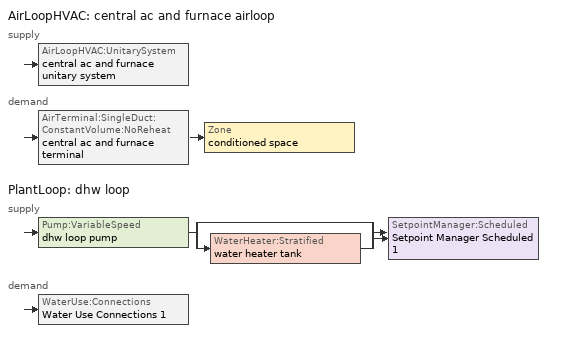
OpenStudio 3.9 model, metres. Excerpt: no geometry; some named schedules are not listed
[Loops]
AirLoopHVAC 'central ac and furnace airloop'
 supply: AirLoopHVAC:UnitarySystem 'central ac and furnace unitary system'
 demand: AirTerminal:SingleDuct:ConstantVolume:NoReheat 'central ac and furnace terminal' > Zone 'conditioned space'
PlantLoop 'dhw loop'
 supply: Pump:VariableSpeed 'dhw loop pump' > split
  | bypass
  | WaterHeater:Stratified 'water heater tank'
  join > SetpointManager:Scheduled 'Setpoint Manager Scheduled 1'
 demand: WaterUse:Connections 'Water Use Connections 1'
[Sizing:Zone]
conditioned space: Zone Cooling Design Supply Air Temperature Input Method=SupplyAirTemperature; Zone Cooling Design Supply Air Temperature {C}=14; Zone Cooling Design Supply Air Temperature Difference {deltaC}=11.11; Zone Heating Design Supply Air Temperature Input Method=SupplyAirTemperature; Zone Heating Design Supply Air Temperature {C}=40; Zone Heating Design Supply Air Temperature Difference {deltaC}=11.11; Zone Cooling Design Supply Air Humidity Ratio {kg-H2O/kg-air}=0.0085; Zone Heating Design Supply Air Humidity Ratio {kg-H2O/kg-air}=0.008; Cooling Design Air Flow Method=DesignDay; Heating Design Air Flow Method=DesignDay; Account for Dedicated Outdoor Air System=No; Dedicated Outdoor Air System Control Strategy=NeutralSupplyAir; Dedicated Outdoor Air Low Setpoint Temperature for Design {C}=autosize; Dedicated Outdoor Air High Setpoint Temperature for Design {C}=autosize; Zone Load Sizing Method=Sensible Load Only No Latent Load; Zone Latent Cooling Design Supply Air Humidity Ratio Input Method=HumidityRatioDifference; Zone Cooling Design Supply Air Humidity Ratio Difference {kgWater/kgDryAir}=0.005; Zone Latent Heating Design Supply Air Humidity Ratio Input Method=HumidityRatioDifference; Zone Humidification Design Supply Air Humidity Ratio Difference {kgWater/kgDryAir}=0.005; Sizing Option=Coincident
[Zone equipment]
conditioned space: central ac and furnace terminal
[Coil:Cooling:DX:SingleSpeed]
central ac and furnace clg coil: Availability Schedule=Always On Discrete; Rated Total Cooling Capacity {W}=12449.9; Rated Sensible Heat Ratio=0.730032; Rated COP {W/W}=3.7702; Rated Air Flow Rate {m3/s}=0.64065; Rated Evaporator Fan Power Per Volume Flow Rate 2017 {W/(m3/s)}=773.3; Rated Evaporator Fan Power Per Volume Flow Rate 2023 {W/(m3/s)}=934.4; Total Cooling Capacity Function of Temperature Curve=Cool-CAP-fT1; Total Cooling Capacity Function of Flow Fraction Curve=Cool-CAP-fFF1; Energy Input Ratio Function of Temperature Curve=Cool-EIR-fT1; Energy Input Ratio Function of Flow Fraction Curve=Cool-EIR-fFF1; Part Load Fraction Correlation Curve=Cool-PLF-fPLR1; Minimum Outdoor Dry-Bulb Temperature for Compressor Operation {C}=-25; Nominal Time for Condensate Removal to Begin {s}=1000; Ratio of Initial Moisture Evaporation Rate and Steady State Latent Capacity=1.5; Maximum Cycling Rate {cycles/hr}=3; Latent Capacity Time Constant {s}=45; Condenser Type=AirCooled; Evaporative Condenser Effectiveness=0.9; Evaporative Condenser Air Flow Rate {m3/s}=autosize; Evaporative Condenser Pump Rated Power Consumption {W}=autosize; Crankcase Heater Capacity {W}=50; Maximum Outdoor Dry-Bulb Temperature for Crankcase Heater Operation {C}=10; Basin Heater Capacity {W/K}=0; Basin Heater Setpoint Temperature {C}=2
[Coil:Heating:Gas]
central ac and furnace htg coil: Availability Schedule=Always On Discrete; Gas Burner Efficiency=0.8; Nominal Capacity {W}=20012.4; On Cycle Parasitic Electric Load {W}=0; Off Cycle Parasitic Gas Load {W}=0; Fuel Type=NaturalGas
[Fan:SystemModel]
water heater fan: Availability Schedule=Always On Discrete; Design Maximum Air Flow Rate {m3/s}=0.0854225; Speed Control Method=Discrete; Electric Power Minimum Flow Rate Fraction=0.2; Design Pressure Rise {Pa}=500; Motor Efficiency=1; Motor In Air Stream Fraction=1; Design Electric Power Consumption {W}=autosize; Design Power Sizing Method=PowerPerFlow; Electric Power Per Unit Flow Rate {W/(m3/s)}=97.8923; Electric Power Per Unit Flow Rate Per Unit Pressure {W-s/m3-Pa}=1.66667; Fan Total Efficiency=0.7; Motor Loss Radiative Fraction=0
[EnergyManagementSystem:Sensor]
Name | Output Variable or Output Meter Index Key | Output Variable or Output Meter
central_ac_and_furnace_supply_fan_s; central_ac_and_furnace_supply_fan_s_1 | central ac and furnace supply fan | Fan Electricity Energy
central_ac_and_furnace_clg_coil_s | central ac and furnace clg coil | Cooling Coil Total Cooling Energy
central_ac_and_furnace_htg_coil_s | central ac and furnace htg coil | Heating Coil Heating Energy
water_heater_amb_temp | garage | Zone Mean Air Temperature
water_heater_amb_rh | garage | Zone Air Relative Humidity
water_heater_tl | water heater tank | Water Heater Heat Loss Rate
water_heater_sens_cool | water heater coil | Cooling Coil Sensible Cooling Rate
water_heater_lat_cool | water heater coil | Cooling Coil Latent Cooling Rate
water_heater_fan_pwr; water_heater_fan_energy | water heater fan | Fan Electricity Rate
water_heater_T_set | water heater setpoint | Schedule Value
water_heater_tank_energy | water heater tank | Water Heater Electricity Rate
water_heater_coil_energy | water heater coil | Cooling Coil Water Heating Electricity Rate
water_heater_tank_on_cycle_parasitic | water heater tank | Water Heater On Cycle Parasitic Electricity Rate
water_heater_tank_off_cycle_parasitic | water heater tank | Water Heater Off Cycle Parasitic Electricity Rate
fridge_tin_s; tin_s; tin_s_1 | conditioned space | Zone Mean Air Temperature
out_pb_s |  | Site Outdoor Air Barometric Pressure
out_wt_s |  | Site Outdoor Air Humidity Ratio
win_s | conditioned space | Zone Air Humidity Ratio
site_vw_s |  | Site Wind Speed
tout_s | conditioned space | Zone Outdoor Air Drybulb Temperature
cool_season | cooling season schedule | Schedule Value
central_ac_and_furnace_airloop_Fan_RTF_s | central ac and furnace supply fan | Fan Runtime Fraction Speed 1
central_ac_and_furnace_airloop_Fan_RTF_s_1 | central ac and furnace supply fan | Fan Runtime Fraction Speed 2
central_ac_and_furnace_airloop_AH_MFR_s | Node 5 | System Node Mass Flow Rate
central_ac_and_furnace_airloop_AH_VFR_s | Node 5 | System Node Current Density Volume Flow Rate
central_ac_and_furnace_airloop_AH_Tout_s | Node 5 | System Node Temperature
central_ac_and_furnace_airloop_AH_Wout_s | Node 5 | System Node Humidity Ratio
central_ac_and_furnace_airloop_RA_T_s | Node 8 | System Node Temperature
central_ac_and_furnace_airloop_Ra_W_s | Node 8 | System Node Humidity Ratio
central_ac_and_furnace_airloop_0_DZ_T_s | garage | Zone Air Temperature
central_ac_and_furnace_airloop_0_DZ_W_s | garage | Zone Mean Air Humidity Ratio
natural_vent_s | natural vent schedule | Schedule Value
htg_sp_s; htg_sp_s_1 | heating setpoint | Schedule Value
clg_sp_s; clg_sp_s_1 | cooling setpoint | Schedule Value
mech_vent_range_fan_0_sch_s | mech vent range fan 0 schedule | Schedule Value
mech_vent_bath_fan_0_sch_s | mech vent bath fan 0 schedule | Schedule Value
clothes_dryer_exhaust_0_sch_s | clothes_dryer | Schedule Value
site_temp | Environment | Site Outdoor Air Drybulb Temperature
discharge_sch_sensor | electric_vehicle_discharging | Schedule Value
charge_sch_sensor | electric_vehicle_charging | Schedule Value
soc_sensor | Vehicle1 li ion | Electric Storage Charge Fraction
conditioned_space_htg_unmet_s | conditioned space | Zone Heating Setpoint Not Met Time
conditioned_space_clg_unmet_s | conditioned space | Zone Cooling Setpoint Not Met Time
htg_load_cond |  | Heating:EnergyTransfer:Zone:CONDITIONED SPACE
clg_load_cond |  | Cooling:EnergyTransfer:Zone:CONDITIONED SPACE
htg_load_duct |  | Heating:EnergyTransfer:Zone:CENTRAL AC AND FURNACE AIRLOOP RET AIR ZONE
clg_load_duct |  | Cooling:EnergyTransfer:Zone:CENTRAL AC AND FURNACE AIRLOOP RET AIR ZONE
s_conv | Floor1 | Surface Inside Face Convection Heat Gain Energy
s_ig | Floor1 | Surface Inside Face Internal Gains Radiation Heat Gain Energy
s_sol | Floor1 | Surface Inside Face Solar Radiation Heat Gain Energy
s_lgt | Floor1 | Surface Inside Face Lights Radiation Heat Gain Energy
s_surf | Floor1 | Surface Inside Face Net Surface Thermal Radiation Heat Gain Energy
s_conv_1 | inferred conditioned ceiling | Surface Inside Face Convection Heat Gain Energy
s_ig_1 | inferred conditioned ceiling | Surface Inside Face Internal Gains Radiation Heat Gain Energy
s_sol_1 | inferred conditioned ceiling | Surface Inside Face Solar Radiation Heat Gain Energy
s_lgt_1 | inferred conditioned ceiling | Surface Inside Face Lights Radiation Heat Gain Energy
s_surf_1 | inferred conditioned ceiling | Surface Inside Face Net Surface Thermal Radiation Heat Gain Energy
s_conv_2 | inferred conditioned floor | Surface Inside Face Convection Heat Gain Energy
s_ig_2 | inferred conditioned floor | Surface Inside Face Internal Gains Radiation Heat Gain Energy
s_sol_2 | inferred conditioned floor | Surface Inside Face Solar Radiation Heat Gain Energy
s_lgt_2 | inferred conditioned floor | Surface Inside Face Lights Radiation Heat Gain Energy
s_surf_2 | inferred conditioned floor | Surface Inside Face Net Surface Thermal Radiation Heat Gain Energy
s_conv_3 | Roof1 | Surface Inside Face Convection Heat Gain Energy
s_ig_3 | Roof1 | Surface Inside Face Internal Gains Radiation Heat Gain Energy
s_sol_3 | Roof1 | Surface Inside Face Solar Radiation Heat Gain Energy
s_lgt_3 | Roof1 | Surface Inside Face Lights Radiation Heat Gain Energy
s_surf_3 | Roof1 | Surface Inside Face Net Surface Thermal Radiation Heat Gain Energy
s_conv_4 | Slab2 | Surface Inside Face Convection Heat Gain Energy
s_ig_4 | Slab2 | Surface Inside Face Internal Gains Radiation Heat Gain Energy
s_sol_4 | Slab2 | Surface Inside Face Solar Radiation Heat Gain Energy
s_lgt_4 | Slab2 | Surface Inside Face Lights Radiation Heat Gain Energy
s_surf_4 | Slab2 | Surface Inside Face Net Surface Thermal Radiation Heat Gain Energy
ss_sol | Door1 | Surface Inside Face Solar Radiation Heat Gain Energy
ss_lgt | Door1 | Surface Inside Face Lights Radiation Heat Gain Energy
ss_conv | Door1 | Surface Inside Face Convection Heat Gain Energy
ss_ig | Door1 | Surface Inside Face Internal Gains Radiation Heat Gain Energy
ss_surf | Door1 | Surface Inside Face Net Surface Thermal Radiation Heat Gain Energy
ss_conv_1 | Window1 | Surface Inside Face Convection Heat Gain Energy
ss_ig_1 | Window1 | Surface Inside Face Internal Gains Radiation Heat Gain Energy
ss_surf_1 | Window1 | Surface Inside Face Net Surface Thermal Radiation Heat Gain Energy
ss_trans_in | Window1 | Surface Window Transmitted Solar Radiation Rate
ss_back_out | Window1 | Surface Window Shortwave from Zone Back Out Window Heat Transfer Rate
ss_trans_out | Window1 | Surface Inside Face Initial Transmitted Diffuse Transmitted Out Window Solar Radiation Rate
ss_conv_2 | Window10 | Surface Inside Face Convection Heat Gain Energy
ss_ig_2 | Window10 | Surface Inside Face Internal Gains Radiation Heat Gain Energy
ss_surf_2 | Window10 | Surface Inside Face Net Surface Thermal Radiation Heat Gain Energy
ss_trans_in_1 | Window10 | Surface Window Transmitted Solar Radiation Rate
ss_back_out_1 | Window10 | Surface Window Shortwave from Zone Back Out Window Heat Transfer Rate
ss_trans_out_1 | Window10 | Surface Inside Face Initial Transmitted Diffuse Transmitted Out Window Solar Radiation Rate
ss_conv_3 | Window2 | Surface Inside Face Convection Heat Gain Energy
ss_ig_3 | Window2 | Surface Inside Face Internal Gains Radiation Heat Gain Energy
ss_surf_3 | Window2 | Surface Inside Face Net Surface Thermal Radiation Heat Gain Energy
ss_trans_in_2 | Window2 | Surface Window Transmitted Solar Radiation Rate
ss_back_out_2 | Window2 | Surface Window Shortwave from Zone Back Out Window Heat Transfer Rate
ss_trans_out_2 | Window2 | Surface Inside Face Initial Transmitted Diffuse Transmitted Out Window Solar Radiation Rate
ss_conv_4 | Window3 | Surface Inside Face Convection Heat Gain Energy
ss_ig_4 | Window3 | Surface Inside Face Internal Gains Radiation Heat Gain Energy
ss_surf_4 | Window3 | Surface Inside Face Net Surface Thermal Radiation Heat Gain Energy
ss_trans_in_3 | Window3 | Surface Window Transmitted Solar Radiation Rate
ss_back_out_3 | Window3 | Surface Window Shortwave from Zone Back Out Window Heat Transfer Rate
ss_trans_out_3 | Window3 | Surface Inside Face Initial Transmitted Diffuse Transmitted Out Window Solar Radiation Rate
ss_conv_5 | Window4 | Surface Inside Face Convection Heat Gain Energy
ss_ig_5 | Window4 | Surface Inside Face Internal Gains Radiation Heat Gain Energy
ss_surf_5 | Window4 | Surface Inside Face Net Surface Thermal Radiation Heat Gain Energy
ss_trans_in_4 | Window4 | Surface Window Transmitted Solar Radiation Rate
ss_back_out_4 | Window4 | Surface Window Shortwave from Zone Back Out Window Heat Transfer Rate
ss_trans_out_4 | Window4 | Surface Inside Face Initial Transmitted Diffuse Transmitted Out Window Solar Radiation Rate
ss_conv_6 | Window5 | Surface Inside Face Convection Heat Gain Energy
ss_ig_6 | Window5 | Surface Inside Face Internal Gains Radiation Heat Gain Energy
ss_surf_6 | Window5 | Surface Inside Face Net Surface Thermal Radiation Heat Gain Energy
ss_trans_in_5 | Window5 | Surface Window Transmitted Solar Radiation Rate
ss_back_out_5 | Window5 | Surface Window Shortwave from Zone Back Out Window Heat Transfer Rate
ss_trans_out_5 | Window5 | Surface Inside Face Initial Transmitted Diffuse Transmitted Out Window Solar Radiation Rate
ss_conv_7 | Window6 | Surface Inside Face Convection Heat Gain Energy
ss_ig_7 | Window6 | Surface Inside Face Internal Gains Radiation Heat Gain Energy
ss_surf_7 | Window6 | Surface Inside Face Net Surface Thermal Radiation Heat Gain Energy
ss_trans_in_6 | Window6 | Surface Window Transmitted Solar Radiation Rate
ss_back_out_6 | Window6 | Surface Window Shortwave from Zone Back Out Window Heat Transfer Rate
ss_trans_out_6 | Window6 | Surface Inside Face Initial Transmitted Diffuse Transmitted Out Window Solar Radiation Rate
ss_conv_8 | Window7 | Surface Inside Face Convection Heat Gain Energy
ss_ig_8 | Window7 | Surface Inside Face Internal Gains Radiation Heat Gain Energy
ss_surf_8 | Window7 | Surface Inside Face Net Surface Thermal Radiation Heat Gain Energy
ss_trans_in_7 | Window7 | Surface Window Transmitted Solar Radiation Rate
ss_back_out_7 | Window7 | Surface Window Shortwave from Zone Back Out Window Heat Transfer Rate
ss_trans_out_7 | Window7 | Surface Inside Face Initial Transmitted Diffuse Transmitted Out Window Solar Radiation Rate
ss_conv_9 | Window8 | Surface Inside Face Convection Heat Gain Energy
ss_ig_9 | Window8 | Surface Inside Face Internal Gains Radiation Heat Gain Energy
ss_surf_9 | Window8 | Surface Inside Face Net Surface Thermal Radiation Heat Gain Energy
ss_trans_in_8 | Window8 | Surface Window Transmitted Solar Radiation Rate
ss_back_out_8 | Window8 | Surface Window Shortwave from Zone Back Out Window Heat Transfer Rate
ss_trans_out_8 | Window8 | Surface Inside Face Initial Transmitted Diffuse Transmitted Out Window Solar Radiation Rate
ss_conv_10 | Window9 | Surface Inside Face Convection Heat Gain Energy
ss_ig_10 | Window9 | Surface Inside Face Internal Gains Radiation Heat Gain Energy
ss_surf_10 | Window9 | Surface Inside Face Net Surface Thermal Radiation Heat Gain Energy
ss_trans_in_9 | Window9 | Surface Window Transmitted Solar Radiation Rate
ss_back_out_9 | Window9 | Surface Window Shortwave from Zone Back Out Window Heat Transfer Rate
ss_trans_out_9 | Window9 | Surface Inside Face Initial Transmitted Diffuse Transmitted Out Window Solar Radiation Rate
s_conv_5 | Wall3 | Surface Inside Face Convection Heat Gain Energy
s_ig_5 | Wall3 | Surface Inside Face Internal Gains Radiation Heat Gain Energy
s_sol_5 | Wall3 | Surface Inside Face Solar Radiation Heat Gain Energy
s_lgt_5 | Wall3 | Surface Inside Face Lights Radiation Heat Gain Energy
s_surf_5 | Wall3 | Surface Inside Face Net Surface Thermal Radiation Heat Gain Energy
s_conv_6 | Wall4 | Surface Inside Face Convection Heat Gain Energy
s_ig_6 | Wall4 | Surface Inside Face Internal Gains Radiation Heat Gain Energy
s_sol_6 | Wall4 | Surface Inside Face Solar Radiation Heat Gain Energy
s_lgt_6 | Wall4 | Surface Inside Face Lights Radiation Heat Gain Energy
s_surf_6 | Wall4 | Surface Inside Face Net Surface Thermal Radiation Heat Gain Energy
s_conv_7 | Wall5 | Surface Inside Face Convection Heat Gain Energy
s_ig_7 | Wall5 | Surface Inside Face Internal Gains Radiation Heat Gain Energy
s_sol_7 | Wall5 | Surface Inside Face Solar Radiation Heat Gain Energy
s_lgt_7 | Wall5 | Surface Inside Face Lights Radiation Heat Gain Energy
s_surf_7 | Wall5 | Surface Inside Face Net Surface Thermal Radiation Heat Gain Energy
s_conv_8 | Wall6 | Surface Inside Face Convection Heat Gain Energy
s_ig_8 | Wall6 | Surface Inside Face Internal Gains Radiation Heat Gain Energy
s_sol_8 | Wall6 | Surface Inside Face Solar Radiation Heat Gain Energy
s_lgt_8 | Wall6 | Surface Inside Face Lights Radiation Heat Gain Energy
s_surf_8 | Wall6 | Surface Inside Face Net Surface Thermal Radiation Heat Gain Energy
s_conv_9 | Wall7 | Surface Inside Face Convection Heat Gain Energy
s_ig_9 | Wall7 | Surface Inside Face Internal Gains Radiation Heat Gain Energy
s_sol_9 | Wall7 | Surface Inside Face Solar Radiation Heat Gain Energy
s_lgt_9 | Wall7 | Surface Inside Face Lights Radiation Heat Gain Energy
s_surf_9 | Wall7 | Surface Inside Face Net Surface Thermal Radiation Heat Gain Energy
s_conv_10 | Wall8 | Surface Inside Face Convection Heat Gain Energy
s_ig_10 | Wall8 | Surface Inside Face Internal Gains Radiation Heat Gain Energy
s_sol_10 | Wall8 | Surface Inside Face Solar Radiation Heat Gain Energy
s_lgt_10 | Wall8 | Surface Inside Face Lights Radiation Heat Gain Energy
s_surf_10 | Wall8 | Surface Inside Face Net Surface Thermal Radiation Heat Gain Energy
im_conv | furniture mass conditioned space 1 | Surface Inside Face Convection Heat Gain Energy
im_ig | furniture mass conditioned space 1 | Surface Inside Face Internal Gains Radiation Heat Gain Energy
im_sol | furniture mass conditioned space 1 | Surface Inside Face Solar Radiation Heat Gain Energy
im_lgt | furniture mass conditioned space 1 | Surface Inside Face Lights Radiation Heat Gain Energy
im_surf | furniture mass conditioned space 1 | Surface Inside Face Net Surface Thermal Radiation Heat Gain Energy
im_conv_1 | partition wall mass | Surface Inside Face Convection Heat Gain Energy
im_ig_1 | partition wall mass | Surface Inside Face Internal Gains Radiation Heat Gain Energy
im_sol_1 | partition wall mass | Surface Inside Face Solar Radiation Heat Gain Energy
im_lgt_1 | partition wall mass | Surface Inside Face Lights Radiation Heat Gain Energy
im_surf_1 | partition wall mass | Surface Inside Face Net Surface Thermal Radiation Heat Gain Energy
airflow_gain | infil flow | Infiltration Sensible Heat Gain Energy
airflow_loss | infil flow | Infiltration Sensible Heat Loss Energy
airflow_gain_1 | natural vent flow | Infiltration Sensible Heat Gain Energy
airflow_loss_1 | natural vent flow | Infiltration Sensible Heat Loss Energy
airflow_gain_2 | whole house fan flow | Infiltration Sensible Heat Gain Energy
airflow_loss_2 | whole house fan flow | Infiltration Sensible Heat Loss Energy
mv_conv | mech vent bath fan 0 | Electric Equipment Convective Heating Energy
mv_rad | mech vent bath fan 0 | Electric Equipment Radiant Heating Energy
mv_conv_1 | mech vent house fan | Electric Equipment Convective Heating Energy
mv_rad_1 | mech vent house fan | Electric Equipment Radiant Heating Energy
mv_conv_2 | mech vent house fan cfis | Electric Equipment Convective Heating Energy
mv_rad_2 | mech vent house fan cfis | Electric Equipment Radiant Heating Energy
mv_conv_3 | mech vent range fan 0 | Electric Equipment Convective Heating Energy
mv_rad_3 | mech vent range fan 0 | Electric Equipment Radiant Heating Energy
mv_conv_4 | mech vent house fan latent load | Other Equipment Convective Heating Energy
mv_rad_4 | mech vent house fan latent load | Other Equipment Radiant Heating Energy
mv_conv_5 | mech vent house fan sensible load | Other Equipment Convective Heating Energy
mv_rad_5 | mech vent house fan sensible load | Other Equipment Radiant Heating Energy
duct_mix_gain; duct_mix_gain_1 | conditioned space | Zone Mixing Sensible Heat Gain Energy
duct_mix_loss; duct_mix_loss_1 | conditioned space | Zone Mixing Sensible Heat Loss Energy
ducts_conv | central ac and furnace airloop_0 RetCondToRP | Other Equipment Convective Heating Energy
ducts_rad | central ac and furnace airloop_0 RetCondToRP | Other Equipment Radiant Heating Energy
ducts_conv_1 | central ac and furnace airloop_0 RetLatLkToRP | Other Equipment Convective Heating Energy
ducts_rad_1 | central ac and furnace airloop_0 RetLatLkToRP | Other Equipment Radiant Heating Energy
ducts_conv_2 | central ac and furnace airloop_0 RetSensLkToRP | Other Equipment Convective Heating Energy
ducts_rad_2 | central ac and furnace airloop_0 RetSensLkToRP | Other Equipment Radiant Heating Energy
ducts_conv_3 | central ac and furnace airloop_0 SupCondToLv | Other Equipment Convective Heating Energy
ducts_rad_3 | central ac and furnace airloop_0 SupCondToLv | Other Equipment Radiant Heating Energy
ducts_conv_4 | central ac and furnace airloop_0 SupLatLkToCond | Other Equipment Convective Heating Energy
ducts_rad_4 | central ac and furnace airloop_0 SupLatLkToCond | Other Equipment Radiant Heating Energy
ducts_conv_5 | central ac and furnace airloop_0 SupSensLkToCond | Other Equipment Convective Heating Energy
ducts_rad_5 | central ac and furnace airloop_0 SupSensLkToCond | Other Equipment Radiant Heating Energy
ig_lgt_conv | interior lighting | Lights Convective Heating Energy
ig_lgt_rad | interior lighting | Lights Radiant Heating Energy
ig_lgt_vis | interior lighting | Lights Visible Radiation Heating Energy
ig_ee_conv | ceiling fan | Electric Equipment Convective Heating Energy
ig_ee_rad | ceiling fan | Electric Equipment Radiant Heating Energy
ig_ee_conv_1 | clothes dryer | Electric Equipment Convective Heating Energy
ig_ee_rad_1 | clothes dryer | Electric Equipment Radiant Heating Energy
ig_ee_conv_2 | clothes washer | Electric Equipment Convective Heating Energy
ig_ee_rad_2 | clothes washer | Electric Equipment Radiant Heating Energy
ig_ee_conv_3 | cooking range | Electric Equipment Convective Heating Energy
ig_ee_rad_3 | cooking range | Electric Equipment Radiant Heating Energy
ig_ee_conv_4 | dishwasher | Electric Equipment Convective Heating Energy
ig_ee_rad_4 | dishwasher | Electric Equipment Radiant Heating Energy
ig_ee_conv_5 | fridge | Electric Equipment Convective Heating Energy
ig_ee_rad_5 | fridge | Electric Equipment Radiant Heating Energy
ig_ee_conv_6 | misc permanent spa heater | Electric Equipment Convective Heating Energy
ig_ee_rad_6 | misc permanent spa heater | Electric Equipment Radiant Heating Energy
ig_ee_conv_7 | misc permanent spa pump | Electric Equipment Convective Heating Energy
ig_ee_rad_7 | misc permanent spa pump | Electric Equipment Radiant Heating Energy
ig_ee_conv_8 | misc plug loads | Electric Equipment Convective Heating Energy
ig_ee_rad_8 | misc plug loads | Electric Equipment Radiant Heating Energy
ig_ee_conv_9 | misc pool heater | Electric Equipment Convective Heating Energy
ig_ee_rad_9 | misc pool heater | Electric Equipment Radiant Heating Energy
ig_ee_conv_10 | misc pool pump | Electric Equipment Convective Heating Energy
ig_ee_rad_10 | misc pool pump | Electric Equipment Radiant Heating Energy
ig_ee_conv_11 | misc tv | Electric Equipment Convective Heating Energy
ig_ee_rad_11 | misc tv | Electric Equipment Radiant Heating Energy
ig_ee_conv_12 | whole house fan | Electric Equipment Convective Heating Energy
ig_ee_rad_12 | whole house fan | Electric Equipment Radiant Heating Energy
ig_oe_conv | clothes dryer 1 | Other Equipment Convective Heating Energy
ig_oe_rad | clothes dryer 1 | Other Equipment Radiant Heating Energy
ig_oe_conv_1 | cooking range 1 | Other Equipment Convective Heating Energy
ig_oe_rad_1 | cooking range 1 | Other Equipment Radiant Heating Energy
ig_oe_conv_2 | general water use latent | Other Equipment Convective Heating Energy
ig_oe_rad_2 | general water use latent | Other Equipment Radiant Heating Energy
ig_oe_conv_3 | general water use sensible | Other Equipment Convective Heating Energy
ig_oe_rad_3 | general water use sensible | Other Equipment Radiant Heating Energy
ig_ppl_conv | occupants | People Convective Heating Energy
ig_ppl_rad | occupants | People Radiant Heating Energy
[EnergyManagementSystem:Program]
central_ac_and_furnace_supply_fan_disaggregate_program: Set central_ac_and_furnace_supply_fan_clg = 0; If central_ac_and_furnace_clg_coil_s > 0; Set central_ac_and_furnace_supply_fan_clg = central_ac_and_furnace_supply_fan_s; EndIf
central_ac_and_furnace_supply_fan_disaggregate_program_1: Set central_ac_and_furnace_supply_fan_primary_htg = 0; If central_ac_and_furnace_htg_coil_s > 0; Set central_ac_and_furnace_supply_fan_primary_htg = central_ac_and_furnace_supply_fan_s_1; EndIf
water_heater_InletAir: Set water_heater_Tamb_act = water_heater_amb_temp; Set water_heater_RHamb_act = 0; Set water_heater_RHamb_act = water_heater_RHamb_act + (water_heater_amb_rh / 100) / 1; Set water_heater_sens_act = (0 - water_heater_sens_cool - (water_heater_tl + water_heater_fan_pwr)) / 1; Set water_heater_lat_act = (0 - water_heater_lat_cool) / 1
water_heater_Control: Set water_heater_HPWHSchedOverride = water_heater_T_set; If (water_heater_amb_temp<5.56) || (water_heater_amb_temp>48.89); Set water_heater_UESchedOverride = water_heater_T_set; Set water_heater_LESchedOverride = water_heater_T_set; Else; Set water_heater_UESchedOverride = water_heater_T_set - 9.0; Set water_heater_LESchedOverride = 0; EndIf
water_heater_hpwh_EC_adj: If WarmupFlag == 0; Set dhw_e_cons = water_heater_tank_energy + water_heater_tank_on_cycle_parasitic + water_heater_tank_off_cycle_parasitic + water_heater_coil_energy + water_heater_fan_energy; Set water_heater_hpwh_ec_adj_act = 0.0 * dhw_e_cons / 1; EndIf
fridge_schedule_program: Set Tin = fridge_tin_s*(9.0/5.0)+32.0; Set fridge_schedule_act = 0; If (Hour == 0); Set fridge_schedule_act = (-0.487+0.019*Tin); ElseIf (Hour == 1); Set fridge_schedule_act = (-0.34+0.016*Tin); ElseIf (Hour == 2); Set fridge_schedule_act = (-0.37+0.017*Tin); ElseIf (Hour == 3); Set fridge_schedule_act = (-0.361+0.016*Tin); ElseIf (Hour == 4); Set fridge_schedule_act = (-0.515+0.018*Tin); ElseIf (Hour == 5); Set fridge_schedule_act = (-0.684+0.021*Tin); ElseIf (Hour == 6); Set fridge_schedule_act = (-0.471+0.019*Tin); ElseIf (Hour == 7); Set fridge_schedule_act = (-0.159+0.015*Tin); ElseIf (Hour == 8); Set fridge_schedule_act = (-0.079+0.015*Tin); ElseIf (Hour == 9); Set fridge_schedule_act = (-0.417+0.019*Tin); ElseIf (Hour == 10); Set fridge_schedule_act = (-0.411+0.018*Tin); ElseIf (Hour == 11); Set fridge_schedule_act = (-0.386+0.018*Tin); ElseIf (Hour == 12); Set fridge_schedule_act = (-0.24+0.016*Tin); ElseIf (Hour == 13); Set fridge_schedule_act = (-0.314+0.017*Tin); ElseIf (Hour == 14); Set fridge_schedule_act = (-0.16+0.015*Tin); ElseIf (Hour == 15); Set fridge_schedule_act = (-0.121+0.015*Tin); ElseIf (Hour == 16); Set fridge_schedule_act = (-0.469+0.02*Tin); ElseIf (Hour == 17); Set fridge_schedule_act = (-0.412+0.02*Tin); ElseIf (Hour == 18); Set fridge_schedule_act = (-0.091+0.017*Tin); ElseIf (Hour == 19); Set fridge_schedule_act = (0.077+0.014*Tin); ElseIf (Hour == 20); Set fridge_schedule_act = (-0.118+0.016*Tin); ElseIf (Hour == 21); Set fridge_schedule_act = (-0.247+0.017*Tin); ElseIf (Hour == 22); Set fridge_schedule_act = (-0.445+0.019*Tin); ElseIf (Hour == 23); Set fridge_schedule_act = (-0.544+0.02*Tin); EndIf
central_ac_and_furnace_airloop_0_duct_program: Set central_ac_and_furnace_airloop_AH_MFR = central_ac_and_furnace_airloop_AH_MFR_s; Set central_ac_and_furnace_airloop_Fan_RTF = 0; Set central_ac_and_furnace_airloop_Fan_RTF = central_ac_and_furnace_airloop_Fan_RTF + central_ac_and_furnace_airloop_Fan_RTF_s; Set central_ac_and_furnace_airloop_Fan_RTF = central_ac_and_furnace_airloop_Fan_RTF + central_ac_and_furnace_airloop_Fan_RTF_s_1; Set central_ac_and_furnace_airloop_AH_VFR = central_ac_and_furnace_airloop_AH_VFR_s; Set central_ac_and_furnace_airloop_AH_Tout = central_ac_and_furnace_airloop_AH_Tout_s; Set central_ac_and_furnace_airloop_AH_Wout = central_ac_and_furnace_airloop_AH_Wout_s; Set central_ac_and_furnace_airloop_RA_T = central_ac_and_furnace_airloop_RA_T_s; Set central_ac_and_furnace_airloop_Ra_W = central_ac_and_furnace_airloop_Ra_W_s; Set central_ac_and_furnace_airloop_0_DZ_T = central_ac_and_furnace_airloop_0_DZ_T_s; Set central_ac_and_furnace_airloop_0_DZ_W = central_ac_and_furnace_airloop_0_DZ_W_s; Run central_ac_and_furnace_airloop_0_duct_subroutine; Set central_ac_and_furnace_airloop_0_SupSensLkToCond_act = central_ac_and_furnace_airloop_0_SupSensLkToCond; Set central_ac_and_furnace_airloop_0_SupLatLkToCond_act = central_ac_and_furnace_airloop_0_SupLatLkToCond; Set central_ac_and_furnace_airloop_0_SupCondToLv_act = central_ac_and_furnace_airloop_0_SupCondToLv; Set central_ac_and_furnace_airloop_0_RetSensLkToRP_act = central_ac_and_furnace_airloop_0_RetSensLkToRP; Set central_ac_and_furnace_airloop_0_RetLatLkToRP_act = central_ac_and_furnace_airloop_0_RetLatLkToRP; Set central_ac_and_furnace_airloop_0_RetCondToRP_act = central_ac_and_furnace_airloop_0_RetCondToRP; Set central_ac_and_furnace_airloop_0_RetCondToDZ_act = central_ac_and_furnace_airloop_0_RetCondToDZ; Set central_ac_and_furnace_airloop_0_SupCondToDZ_act = central_ac_and_furnace_airloop_0_SupCondToDZ; Set central_ac_and_furnace_airloop_0_SupSensLkToDZ_act = central_ac_and_furnace_airloop_0_SupSensLkToDZ; Set central_ac_and_furnace_airloop_0_SupLatLkToDZ_act = central_ac_and_furnace_airloop_0_SupLatLkToDZ; Set central_ac_and_furnace_airloop_0_ZoneMixDZToCond_mix_act = central_ac_and_furnace_airloop_0_ZoneMixDZToCond; Set central_ac_and_furnace_airloop_0_ZoneMixCondToDZ_mix_act = central_ac_and_furnace_airloop_0_ZoneMixCondToDZ
natural_vent_program: Set Tin = tin_s; Set Tout = tout_s; Set Wout = out_wt_s; Set Pbar = out_pb_s; Set Phiout = (@RhFnTdbWPb Tout Wout Pbar); Set MaxHR = 0.0115; Set Tnvsp = (htg_sp_s + clg_sp_s) / 2; Set NVavail = natural_vent_s; Set ClgSsnAvail = cool_season; Set Qnv = 0; Set Qwhf = 0; Set whole_house_fan_act = 0; If ((Wout < MaxHR) && (Tin > Tout) && (Tin > Tnvsp) && (ClgSsnAvail > 0)); Set WHF_Flow = 0; Set Adj = (Tin-Tnvsp)/(Tin-Tout); Set Adj = (@Min Adj 1); Set Adj = (@Max Adj 0); If (WHF_Flow > 0); Set Qwhf = WHF_Flow*Adj; Set WHF_W = 0; Set whole_house_fan_act = WHF_W*Adj; ElseIf (NVavail > 0); Set NVArea = 22434.356163456003; Set Cs = 0.00017937135914540493; Set Cw = 8.70903777141566e-05; Set Tdiff = Tin-Tout; Set dT = (@Abs Tdiff); Set Vwind = site_vw_s; Set SGNV = NVArea*Adj*((((Cs*dT)+(Cw*(Vwind^2)))^0.5)/1000); Set MaxNV = 7.031387640422401; Set Qnv = (@Min SGNV MaxNV); EndIf; EndIf; Set natural_vent_flow_act = Qnv; Set whole_house_fan_flow_act = Qwhf; Set natural_vent_program_Qnv = Qnv; Set natural_vent_program_Qwhf = Qwhf
garage_1_duct_leakage_imbalance_infil_program: Set Qducts = 0; Set Qducts = Qducts - central_ac_and_furnace_airloop_0_DuctImbalLkSupFanEquivDZ; Set Qducts = Qducts + central_ac_and_furnace_airloop_0_DuctImbalLkExhFanEquivDZ; Set garage_1_duct_leakage_imbalance_infil_flow_act = (@Abs(Qducts))
infil_program: Set p_m = 0.14; Set p_s = 0.22; Set s_m = 270; Set s_s = 370; Set z_m = 9.99744; Set z_s = 4.8768; Set f_t = (((s_m/z_m)^p_m)*((z_s/s_s)^p_s)); Set Tdiff = tin_s-tout_s; Set dT = @Abs Tdiff; Set c = 0.082; Set Cs = 0.0894; Set Cw = 0.1634; Set n = 0.65; Set sft = (f_t*0.5); Set temp1 = ((c*Cw)*((sft*site_vw_s)^(2*n)))^2; Set Qinf = (((c*Cs*(dT^n))^2)+temp1)^0.5; Set Qinf = (@Max Qinf 0); Set mech_vent_house_fan_sensible_load_act = 0.0; Set mech_vent_house_fan_latent_load_act = 0.0; Set OASupInPb = out_pb_s; Set OASupInTemp = tout_s; Set OASupInW = out_wt_s; Set OASupRho = (@RhoAirFnPbTdbW OASupInPb OASupInTemp OASupInW); Set OASupCp = (@CpAirFnW OASupInW); Set OASupInEnth = (@HFnTdbW OASupInTemp OASupInW); Set ZoneTemp = tin_s; Set ZoneW = win_s; Set ZoneCp = (@CpAirFnW ZoneW); Set ZoneAirEnth = (@HFnTdbW ZoneTemp ZoneW); Set mech_vent_house_fan_cfis_act = 0.0; Set QWHV_cfis_sup = 0.0; Set QWHV_cfis_suppl_sup = 0.0; Set QWHV_cfis_suppl_exh = 0.0; Set Qrange = 0; Set Qrange = Qrange + 0.04719 * mech_vent_range_fan_0_sch_s; Set Qbath = 0; Set Qbath = Qbath + 0.04719 * mech_vent_bath_fan_0_sch_s; Set Qdryer = 0; Set Qdryer = Qdryer + 0.07804 * clothes_dryer_exhaust_0_sch_s; Set QWHV_sup = 0.0; Set QWHV_exh = 0.0; Set Qsupply = QWHV_sup + QWHV_cfis_sup + QWHV_cfis_suppl_sup; Set Qexhaust = Qrange + Qbath + Qdryer + QWHV_exh + QWHV_cfis_suppl_exh; Set Qfan = (@Max Qexhaust Qsupply); Set Qducts = 0; Set Qducts = Qducts - central_ac_and_furnace_airloop_0_DuctImbalLkSupFanEquivCond; Set Qducts = Qducts + central_ac_and_furnace_airloop_0_DuctImbalLkExhFanEquivCond; If Qducts < 0; Set Qsupply = Qsupply - Qducts; Else; Set Qexhaust = Qexhaust + Qducts; EndIf; Set Qfan_with_ducts = (@Max Qexhaust Qsupply); Set Qimb = (@Abs (Qsupply - Qexhaust)); If Qinf + Qimb > 0; Set Qtot = Qfan_with_ducts + (Qinf^2) / (Qinf + Qimb); Else; Set Qtot = Qfan_with_ducts; EndIf; Set Qinf_adj = Qtot - Qfan; Set infil_flow_act = Qinf_adj; Set infil_program_Qinf = Qinf_adj; Set infil_program_Qfan = Qfan; Set Qload = Qfan; Set Effectiveness_Sens = 0.0; Set Effectiveness_Lat = 0.0; Set Fan_MFR = Qload * OASupRho; Set ZoneInEnth = OASupInEnth; Set ZoneInTemp = OASupInTemp; Set FanTotalToCond = Fan_MFR * (ZoneInEnth - ZoneAirEnth); Set FanSensToCond = Fan_MFR * ZoneCp * (ZoneInTemp - ZoneTemp); Set FanLatToCond = FanTotalToCond - FanSensToCond; Set mech_vent_house_fan_sensible_load_act = mech_vent_house_fan_sensible_load_act + FanSensToCond; Set mech_vent_house_fan_latent_load_act = mech_vent_house_fan_latent_load_act + FanLatToCond
ev_discharge_program: Set power_mult = (1.412768*(site_temp_adj^0))+(-0.03910397*(site_temp_adj^1))+(0.0009408235*(site_temp_adj^2))+(8.97156e-06*(site_temp_adj^3))+(-7.699244e-07*(site_temp_adj^4))+(1.265614e-08*(site_temp_adj^5)); Set site_temp_adj = site_temp; If site_temp < -17.778; Set site_temp_adj = -17.778; ElseIf site_temp > 37.778; Set site_temp_adj = 37.778; EndIf; If discharge_sch_sensor > 0.0; Set battery_discharge_power_act = 8223.484858143958 * 0.9 * power_mult * discharge_sch_sensor; Set battery_charge_power_act = 5690 * charge_sch_sensor; If soc_sensor <= 0.149988673261346; Set unmet_driving_hours = discharge_sch_sensor; Else; Set unmet_driving_hours = 0; EndIf; Else; Set battery_charge_power_act = 5690 * charge_sch_sensor; Set battery_discharge_power_act = 0; Set unmet_driving_hours = 0; EndIf
unmet_hours_program: Set htg_unmet_hours = 0; Set clg_unmet_hours = 0; Set unit_htg_unmet_hours = 0; If ((DayOfYear >= 1) && (DayOfYear <= 365)); Set unit_htg_unmet_hours = unit_htg_unmet_hours + conditioned_space_htg_unmet_s; If unit_htg_unmet_hours > htg_unmet_hours; Set htg_unmet_hours = unit_htg_unmet_hours; EndIf; EndIf; Set unit_clg_unmet_hours = 0; If ((DayOfYear >= 1) && (DayOfYear <= 365)); Set unit_clg_unmet_hours = unit_clg_unmet_hours + conditioned_space_clg_unmet_s; If unit_clg_unmet_hours > clg_unmet_hours; Set clg_unmet_hours = unit_clg_unmet_hours; EndIf; EndIf
total_loads_program: Set loads_htg_tot = 0; Set loads_clg_tot = 0; If htg_load_cond > 0; Set loads_htg_tot = loads_htg_tot + (htg_load_cond - clg_load_cond) * 1.0; Set loads_htg_tot = loads_htg_tot + (htg_load_duct - clg_load_duct) * 1.0; EndIf; Set loads_htg_tot = (@Max loads_htg_tot 0); If clg_load_cond > 0; Set loads_clg_tot = loads_clg_tot + (clg_load_cond - htg_load_cond) * 1.0; Set loads_clg_tot = loads_clg_tot + (clg_load_duct - htg_load_duct) * 1.0; EndIf; Set loads_clg_tot = (@Max loads_clg_tot 0)
total_airflows_program: Set total_infil_flow_rate = 0; Set total_mechvent_flow_rate = 0; Set total_natvent_flow_rate = 0; Set total_whf_flow_rate = 0; Set total_infil_flow_rate = total_infil_flow_rate + (infil_program_Qinf * 1); Set total_mechvent_flow_rate = total_mechvent_flow_rate + (infil_program_Qfan * 1); Set total_natvent_flow_rate = total_natvent_flow_rate + (natural_vent_program_Qnv * 1); Set total_whf_flow_rate = total_whf_flow_rate + (natural_vent_program_Qwhf * 1)
[EnergyManagementSystem:ProgramCallingManager]
central_ac_and_furnace_supply_fan_disaggregate_program_calling_manager: EndOfSystemTimestepBeforeHVACReporting; central_ac_and_furnace_supply_fan_disaggregate_program
central_ac_and_furnace_supply_fan_disaggregate_program_calling_manager 1: EndOfSystemTimestepBeforeHVACReporting; central_ac_and_furnace_supply_fan_disaggregate_program_1
water_heater_ProgramManager: InsideHVACSystemIterationLoop; water_heater_Control; water_heater_InletAir
water_heater_hpwh_EC_adj_ProgramManager: EndOfSystemTimestepBeforeHVACReporting; water_heater_hpwh_EC_adj
fridge_schedule_program_calling_manager: BeginZoneTimestepAfterInitHeatBalance; fridge_schedule_program
central_ac_and_furnace_airloop_0_duct_program_calling_manager: EndOfSystemTimestepAfterHVACReporting; central_ac_and_furnace_airloop_0_duct_program
natural_vent_program_calling_manager: BeginZoneTimestepAfterInitHeatBalance; natural_vent_program
garage_1_duct_leakage_imbalance_infil_program_calling_manager: BeginZoneTimestepAfterInitHeatBalance; garage_1_duct_leakage_imbalance_infil_program
infil_program_calling_manager: BeginZoneTimestepAfterInitHeatBalance; infil_program
ev_discharge_pcm: BeginTimestepBeforePredictor; ev_discharge_program
unmet_hours_program_calling_manager: EndOfZoneTimestepBeforeZoneReporting; unmet_hours_program
total_loads_program_calling_manager: EndOfZoneTimestepAfterZoneReporting; total_loads_program
component_loads_program_calling_manager: EndOfZoneTimestepAfterZoneReporting; component_loads_program
total_airflows_program_calling_manager: EndOfZoneTimestepAfterZoneReporting; total_airflows_program
[EnergyManagementSystem:OutputVariable] Type of Data in Variable=Summed; Update Frequency=SystemTimestep
Name | EMS Variable | EMS Program or Subroutine | Units
central ac and furnace supply fan disaggregate clg | central_ac_and_furnace_supply_fan_clg | central_ac_and_furnace_supply_fan_disaggregate_program | J
central ac and furnace supply fan disaggregate htg primary | central_ac_and_furnace_supply_fan_primary_htg | central_ac_and_furnace_supply_fan_disaggregate_program_1 | J
unmet_driving_hours | unmet_driving_hours | ev_discharge_program | hr
[AirLoopHVAC:UnitarySystem]
central ac and furnace unitary system: Control Type=Load; Controlling Zone or Thermostat Location=conditioned space; Dehumidification Control Type=None; Availability Schedule=Always On Discrete; Supply Fan=central ac and furnace supply fan; Fan Placement=BlowThrough; Supply Air Fan Operating Mode Schedule=central ac and furnace auto fan schedule; Heating Coil=central ac and furnace htg coil; DX Heating Coil Sizing Ratio=1; Cooling Coil=central ac and furnace clg coil; Use DOAS DX Cooling Coil=No; DOAS DX Cooling Coil Leaving Minimum Air Temperature {C}=2; Latent Load Control=SensibleOnlyLoadControl; Supply Air Flow Rate Method During Cooling Operation=SupplyAirFlowRate; Supply Air Flow Rate During Cooling Operation {m3/s}=0.649872; Supply Air Flow Rate Method During Heating Operation=SupplyAirFlowRate; Supply Air Flow Rate During Heating Operation {m3/s}=0.588047; Supply Air Flow Rate Method When No Cooling or Heating is Required=SupplyAirFlowRate; Supply Air Flow Rate When No Cooling or Heating is Required {m3/s}=0; No Load Supply Air Flow Rate Control Set To Low Speed=Yes; Maximum Supply Air Temperature {C}=48.8889; Maximum Outdoor Dry-Bulb Temperature for Supplemental Heater Operation {C}=21; Ancilliary On-Cycle Electric Power {W}=0; Ancilliary Off-Cycle Electric Power {W}=0
[AirLoopHVAC]
central ac and furnace airloop: Availability Schedule=Always On Discrete; Design Supply Air Flow Rate {m3/s}=0.649872; Design Return Air Flow Fraction of Supply Air Flow=1
[Sizing:System]
central ac and furnace airloop: Central Heating Maximum System Air Flow Ratio=0.3; Preheat Design Temperature {C}=7; Preheat Design Humidity Ratio {kg-H2O/kg-Air}=0.008; Precool Design Temperature {C}=12.8; Precool Design Humidity Ratio {kg-H2O/kg-Air}=0.008; Central Cooling Design Supply Air Temperature {C}=12.8; Central Heating Design Supply Air Temperature {C}=16.7; 100% Outdoor Air in Cooling=Yes; 100% Outdoor Air in Heating=Yes; Central Cooling Design Supply Air Humidity Ratio {kg-H2O/kg-Air}=0.0085; Zone Maximum Outdoor Air Fraction=1; Cooling Supply Air Flow Rate Per Floor Area {m3/s-m2}=0.00996765; Cooling Fraction of Autosized Cooling Supply Air Flow Rate=1; Cooling Supply Air Flow Rate Per Unit Cooling Capacity {m3/s-W}=3.94755e-05; Heating Supply Air Flow Rate Per Floor Area {m3/s-m2}=0.00996765; Heating Fraction of Autosized Heating Supply Air Flow Rate=1; Heating Fraction of Autosized Cooling Supply Air Flow Rate=1; Heating Supply Air Flow Rate Per Unit Heating Capacity {m3/s-W}=3.15882e-05; Cooling Design Capacity Method=CoolingDesignCapacity; Cooling Design Capacity {W}=autosize; Cooling Design Capacity Per Floor Area {W/m2}=234.7; Fraction of Autosized Cooling Design Capacity=1; Heating Design Capacity Method=HeatingDesignCapacity; Heating Design Capacity {W}=autosize; Heating Design Capacity Per Floor Area {W/m2}=157; Fraction of Autosized Heating Design Capacity=1; Central Cooling Capacity Control Method=OnOff; Occupant Diversity=autosize
[AirTerminal:SingleDuct:ConstantVolume:NoReheat]
central ac and furnace terminal: Availability Schedule=Always On Discrete; Maximum Air Flow Rate {m3/s}=0.649872
[External:File]
External File 1: File=in.schedules.csv
[ElectricEquipment:Definition] Design Level Calculation Method=EquipmentLevel
Name | Design Level {W} | Fraction Latent | Fraction Radiant | Fraction Lost
clothes washer | 655.218 | 0.03 | 0.162 | 0.7
dishwasher | 573.606 | 0.3 | 0.18 | 0.4
[PlantLoop]
dhw loop: Fluid Type=Water; Glycol Concentration=0; Maximum Loop Flow Rate {m3/s}=0.01; Plant Loop Volume {m3}=0.003; Load Distribution Scheme=Optimal
[Sizing:Plant]
dhw loop: Loop Type=Heating; Design Loop Exit Temperature {C}=51.6667; Loop Design Temperature Difference {deltaC}=5.55556; Sizing Option=NonCoincident; Zone Timesteps in Averaging Window=1; Coincident Sizing Factor Mode=None
[Pump:VariableSpeed]
dhw loop pump: Rated Flow Rate {m3/s}=0.01; Rated Pump Head {Pa}=1; Rated Power Consumption {W}=0; Motor Efficiency=0.85; Fraction of Motor Inefficiencies to Fluid Stream=0; Coefficient 1 of the Part Load Performance Curve=0; Coefficient 2 of the Part Load Performance Curve=1; Coefficient 3 of the Part Load Performance Curve=0; Coefficient 4 of the Part Load Performance Curve=0; Minimum Flow Rate {m3/s}=0; Pump Control Type=Intermittent; Skin Loss Radiative Fraction=0.5; Design Power Sizing Method=PowerPerFlowPerPressure; Design Electric Power per Unit Flow Rate {W/(m3/s)}=348701.1; Design Shaft Power per Unit Flow Rate per Unit Head {W-s/m3-Pa}=1.28205; Design Minimum Flow Rate Fraction=0
[SetpointManager:Scheduled]
Setpoint Manager Scheduled 1: Control Variable=Temperature; Schedule=dhw temp
[Coil:WaterHeating:AirToWaterHeatPump:Wrapped]
water heater coil: Rated Heating Capacity {W}=2149.38; Rated COP {W/W}=4.299056; Rated Sensible Heat Ratio=0.88; Rated Evaporator Inlet Air Dry-Bulb Temperature {C}=19.7222; Rated Evaporator Inlet Air Wet-Bulb Temperature {C}=13.561; Rated Condenser Water Temperature {C}=48.89; Rated Evaporator Air Flow Rate {m3/s}=0.0854225; Evaporator Fan Power Included in Rated COP=Yes; Crankcase Heater Capacity {W}=0; Maximum Ambient Temperature for Crankcase Heater Operation {C}=0; Evaporator Air Temperature Type for Curve Objects=WetBulbTemperature; Heating Capacity Function of Temperature Curve=HPWH-Cap-fT; Heating Capacity Function of Air Flow Fraction Curve=HPWH-Htg-Cap-FF; Heating COP Function of Temperature Curve=HPWH-COP-fT; Heating COP Function of Air Flow Fraction Curve=HPWH-Htg-COP-FF; Part Load Fraction Correlation Curve=HPWH-COP-fPLR
[WaterHeater:Stratified]
water heater tank: Tank Volume {m3}=0.27255; Tank Height {m}=1.5975; Tank Shape=VerticalCylinder; Maximum Temperature Limit {C}=90; Heater Priority Control=MasterSlave; Heater 1 Setpoint Temperature Schedule=water heater TopElementSetpoint; Heater 1 Deadband Temperature Difference {deltaC}=18.5; Heater 1 Capacity {W}=4500.11; Heater 1 Height {m}=1.26469; Heater 2 Setpoint Temperature Schedule=water heater BottomElementSetpoint; Heater 2 Deadband Temperature Difference {deltaC}=3.89; Heater 2 Capacity {W}=4500.11; Heater 2 Height {m}=0.332813; Heater Fuel Type=Electricity; Heater Thermal Efficiency=1; Off Cycle Parasitic Fuel Consumption Rate {W}=3; Off Cycle Parasitic Fuel Type=Electricity; Off Cycle Parasitic Heat Fraction to Tank=0; Off Cycle Parasitic Height {m}=0; On Cycle Parasitic Fuel Consumption Rate {W}=3; On Cycle Parasitic Fuel Type=Electricity; On Cycle Parasitic Heat Fraction to Tank=0; On Cycle Parasitic Height {m}=0; Ambient Temperature Indicator=Schedule; Ambient Temperature Schedule=water heater Tamb act; Uniform Skin Loss Coefficient per Unit Area to Ambient Temperature {W/m2-K}=0.92499; Skin Loss Fraction to Zone=1; Off Cycle Flue Loss Coefficient to Ambient Temperature {W/K}=0; Off Cycle Flue Loss Fraction to Zone=1; Use Side Effectiveness=1; Use Side Inlet Height {m}=0; Use Side Outlet Height {m}=autocalculate; Source Side Effectiveness=1; Source Side Inlet Height {m}=0; Source Side Outlet Height {m}=0; Inlet Mode=Fixed; Use Side Design Flow Rate {m3/s}=0.00453494; Source Side Design Flow Rate {m3/s}=0; Indirect Water Heating Recovery Time {hr}=1.5; Number of Nodes=6; Additional Destratification Conductivity {W/m-K}=0; Node 1 Additional Loss Coefficient {W/m2-K}=0; Node 2 Additional Loss Coefficient {W/m2-K}=0; Node 3 Additional Loss Coefficient {W/m2-K}=0; Node 4 Additional Loss Coefficient {W/m2-K}=0; Node 5 Additional Loss Coefficient {W/m2-K}=0; Node 6 Additional Loss Coefficient {W/m2-K}=0; Node 7 Additional Loss Coefficient {W/m2-K}=0; Node 8 Additional Loss Coefficient {W/m2-K}=0; Node 9 Additional Loss Coefficient {W/m2-K}=0; Node 10 Additional Loss Coefficient {W/m2-K}=0; Node 11 Additional Loss Coefficient {W/m2-K}=0; Node 12 Additional Loss Coefficient {W/m2-K}=0
[WaterHeater:Sizing]
water heater tank: Design Mode=PeakDraw; Time Storage Can Meet Peak Draw {hr}=0.538503; Time for Tank Recovery {hr}=0; Nominal Tank Volume for Autosizing Plant Connections {m3}=1
[WaterHeater:HeatPump:WrappedCondenser]
water heater hpwh: Compressor Setpoint Temperature Schedule=water heater setpoint; Dead Band Temperature Difference {deltaC}=3.89; Condenser Bottom Location {m}=0.0665625; Condenser Top Location {m}=0.865313; Evaporator Air Flow Rate {m3/s}=0.0854225; Inlet Air Configuration=Schedule; Inlet Air Temperature Schedule=water heater Tamb act; Inlet Air Humidity Schedule=water heater RHamb act; Tank=water heater tank; DX Coil=water heater coil; Minimum Inlet Air Temperature for Compressor Operation {C}=5.55556; Maximum Inlet Air Temperature for Compressor Operation {C}=48.8889; Compressor Location=Schedule; Compressor Ambient Temperature Schedule=water heater Tamb act; Fan=water heater fan; Fan Placement=DrawThrough; On Cycle Parasitic Electric Load {W}=0; Off Cycle Parasitic Electric Load {W}=0; Parasitic Heat Rejection Location=Outdoors; Inlet Air Mixer Schedule=Always On Discrete; Tank Element Control Logic=MutuallyExclusive; Control Sensor 1 Height In Stratified Tank {m}=1.26469; Control Sensor 1 Weight=0.75; Control Sensor 2 Height In Stratified Tank {m}=0.465938
[EnergyManagementSystem:Actuator]
Name | Actuated Component | Actuated Component Type | Actuated Component Control Type
water_heater_Tamb_act | water heater Tamb act | Schedule:Constant | Schedule Value
water_heater_RHamb_act | water heater RHamb act | Schedule:Constant | Schedule Value
water_heater_LESchedOverride | water heater BottomElementSetpoint | Schedule:Constant | Schedule Value
water_heater_UESchedOverride | water heater TopElementSetpoint | Schedule:Constant | Schedule Value
water_heater_HPWHSchedOverride | water heater setpoint | Schedule:Constant | Schedule Value
fridge_schedule_act | fridge schedule | Schedule:Constant | Schedule Value
central_ac_and_furnace_airloop_0_ZoneMixDZToCond_mix_act | central ac and furnace airloop_0 ZoneMixDZToCond mix | ZoneMixing | Air Exchange Flow Rate
central_ac_and_furnace_airloop_0_ZoneMixCondToDZ_mix_act | central ac and furnace airloop_0 ZoneMixCondToDZ mix | ZoneMixing | Air Exchange Flow Rate
natural_vent_flow_act | natural vent flow | Zone Infiltration | Air Exchange Flow Rate
whole_house_fan_flow_act | whole house fan flow | Zone Infiltration | Air Exchange Flow Rate
garage_1_duct_leakage_imbalance_infil_flow_act | garage 1 duct leakage imbalance infil flow | Zone Infiltration | Air Exchange Flow Rate
infil_flow_act | infil flow | Zone Infiltration | Air Exchange Flow Rate
battery_discharge_power_act | Vehicle1 elec load center dist | Electrical Storage | Power Draw Rate
battery_charge_power_act | Vehicle1 elec load center dist | Electrical Storage | Power Charge Rate
[WaterUse:Connections]
Water Use Connections 1: Drain Water Heat Exchanger Type=None; Drain Water Heat Exchanger Destination=Plant; Water Use Equipment Name 1=dhw fixtures; Water Use Equipment Name 2=dhw distribution waste; Water Use Equipment Name 3=clothes washer; Water Use Equipment Name 4=dishwasher
[WaterUse:Equipment:Definition]
Name | Peak Flow Rate {m3/s} | Target Temperature Schedule
dhw fixtures | 6.92808e-05 | mixed water temperature schedule
dhw distribution waste | 1.73593e-05 | mixed water temperature schedule
clothes washer | 2.55144e-06
dishwasher | 7.02643e-06
[WaterUse:Equipment]
Name | Water Use Equipment Definition | Flow Rate Fraction Schedule
dhw fixtures | dhw fixtures | hot_water_fixtures
dhw distribution waste | dhw distribution waste | hot_water_fixtures
clothes washer | clothes washer | hot_water_clothes_washer
dishwasher | dishwasher | hot_water_dishwasher
[EnergyManagementSystem:InternalVariable]
central_ac_and_furnace_airloop_max_sup_fan_mfr: Internal Data Index Key=central ac and furnace supply fan; Internal Data Type=Fan Maximum Mass Flow Rate
[AirLoopHVAC:ReturnPlenum]
Air Loop HVAC Return Plenum 1: ThermalZone=central ac and furnace airloop ret air zone
[EnergyManagementSystem:Subroutine]
central_ac_and_furnace_airloop_0_duct_subroutine: Set AH_MFR = central_ac_and_furnace_airloop_AH_MFR / 1; If AH_MFR > 0; Set AH_Tout = central_ac_and_furnace_airloop_AH_Tout; Set AH_Wout = central_ac_and_furnace_airloop_AH_Wout; Set RA_T = central_ac_and_furnace_airloop_RA_T; Set RA_W = central_ac_and_furnace_airloop_Ra_W; Set Fan_RTF = central_ac_and_furnace_airloop_Fan_RTF; Set DZ_T = central_ac_and_furnace_airloop_0_DZ_T; Set DZ_W = central_ac_and_furnace_airloop_0_DZ_W; Set AH_VFR = central_ac_and_furnace_airloop_AH_VFR / 1; Set h_SA = (@HFnTdbW AH_Tout AH_Wout); Set h_RA = (@HFnTdbW RA_T RA_W); Set h_fg = (@HfgAirFnWTdb AH_Wout AH_Tout); Set h_DZ = (@HFnTdbW DZ_T DZ_W); Set air_cp = 1006.0; Set f_sup = 0.133; Set f_ret = 0.067; Set sup_lk_mfr = f_sup * AH_MFR; Set ret_lk_mfr = f_ret * AH_MFR; Set SupTotLkToCond = sup_lk_mfr*(h_RA - h_SA); Set SupLatLkToCond = sup_lk_mfr*h_fg*(RA_W-AH_Wout); Set SupSensLkToCond = SupTotLkToCond-SupLatLkToCond; Set supply_ua = 85.994; Set eTm = 0-((Fan_RTF/(AH_MFR*air_cp))*supply_ua); Set t_sup = DZ_T+((AH_Tout-DZ_T)*(@Exp eTm)); Set SupCondToCond = AH_MFR*air_cp*(t_sup-AH_Tout); Set SupCondToDZ = 0-SupCondToCond; Set return_ua = 24.56; Set eTm = 0-((Fan_RTF/(AH_MFR*air_cp))*return_ua); Set t_ret = DZ_T+((RA_T-DZ_T)*(@Exp eTm)); Set RetCondToRP = AH_MFR*air_cp*(t_ret-RA_T); Set RetCondToDZ = 0-RetCondToRP; Set RetLatLkToRP = 0; Set RetSensLkToRP = ret_lk_mfr*air_cp*(DZ_T-RA_T); Set SupTotLkToDZ = sup_lk_mfr*(h_SA-h_DZ); Set SupLatLkToDZ = sup_lk_mfr*h_fg*(AH_Wout-DZ_W); Set SupSensLkToDZ = SupTotLkToDZ-SupLatLkToDZ; Set FracOutsideToCond = 0.5; Set FracOutsideToDZ = 0.0; Set FracCondToOutside = 0.0; Set FracDZToOutside = 0.5; Set FracDZToCond = 0.5; Set FracCondToDZ = 0.0; Set lk_imbal_vfr = @ABS(f_sup - f_ret) * AH_VFR; Set ImbalLkCondToDZ = lk_imbal_vfr * FracCondToDZ; Set ImbalLkDZToCond = lk_imbal_vfr * FracDZToCond; Set ImbalLkOutsideToCond = lk_imbal_vfr * FracOutsideToCond; Set ImbalLkOutsideToDZ = lk_imbal_vfr * FracOutsideToDZ; Set ImbalLkCondToOutside = lk_imbal_vfr * FracCondToOutside; Set ImbalLkDZToOutside = lk_imbal_vfr * FracDZToOutside; Else; Set SupLatLkToCond = 0; Set SupSensLkToCond = 0; Set SupCondToCond = 0; Set RetCondToRP = 0; Set RetLatLkToRP = 0; Set RetSensLkToRP = 0; Set RetCondToDZ = 0; Set SupCondToDZ = 0; Set SupLatLkToDZ = 0; Set SupSensLkToDZ = 0; Set ImbalLkCondToDZ = 0; Set ImbalLkDZToCond = 0; Set ImbalLkOutsideToCond = 0; Set ImbalLkOutsideToDZ = 0; Set ImbalLkCondToOutside = 0; Set ImbalLkDZToOutside = 0; EndIf; Set central_ac_and_furnace_airloop_0_SupLatLkToCond = SupLatLkToCond; Set central_ac_and_furnace_airloop_0_SupSensLkToCond = SupSensLkToCond; Set central_ac_and_furnace_airloop_0_SupCondToLv = SupCondToCond; Set central_ac_and_furnace_airloop_0_RetCondToRP = RetCondToRP; Set central_ac_and_furnace_airloop_0_RetLatLkToRP = RetLatLkToRP; Set central_ac_and_furnace_airloop_0_RetSensLkToRP = RetSensLkToRP; Set central_ac_and_furnace_airloop_0_RetCondToDZ = RetCondToDZ; Set central_ac_and_furnace_airloop_0_SupCondToDZ = SupCondToDZ; Set central_ac_and_furnace_airloop_0_SupLatLkToDZ = SupLatLkToDZ; Set central_ac_and_furnace_airloop_0_SupSensLkToDZ = SupSensLkToDZ; Set central_ac_and_furnace_airloop_0_ZoneMixCondToDZ = ImbalLkCondToDZ; Set central_ac_and_furnace_airloop_0_ZoneMixDZToCond = ImbalLkDZToCond; Set central_ac_and_furnace_airloop_0_DuctImbalLkSupFanEquivCond = ImbalLkCondToOutside; Set central_ac_and_furnace_airloop_0_DuctImbalLkExhFanEquivCond = ImbalLkOutsideToCond; Set central_ac_and_furnace_airloop_0_DuctImbalLkSupFanEquivDZ = ImbalLkDZToOutside; Set central_ac_and_furnace_airloop_0_DuctImbalLkExhFanEquivDZ = ImbalLkOutsideToDZ
[Curve:Biquadratic] Maximum Value of x=100; Maximum Value of y=100
Name | Coefficient1 Constant | Coefficient2 x | Coefficient3 x**2 | Coefficient4 y | Coefficient5 y**2 | Coefficient6 x*y | Minimum Value of x | Minimum Value of y
Cool-CAP-fT1 | 1.55736 | -0.0744482 | 0.0030986 | 0.00145958 | -4.1148e-05 | -0.000426714 | -100 | -100
Cool-EIR-fT1 | -0.350448 | 0.11681 | -0.00339951 | -0.00122609 | 0.000600809 | -0.000466884 | -100 | -100
HPWH-Cap-fT | 0.563 | 0.0437 | 3.9e-05 | 0.0055 | -0.000148 | -0.000145 | 0 | 0
HPWH-COP-fT | 1.1332 | 0.063 | -9.79e-05 | -0.00972 | -2.14e-05 | -0.000686 | 0 | 0
[Curve:Quadratic] Minimum Value of x=0
Name | Coefficient1 Constant | Coefficient2 x | Coefficient3 x**2 | Maximum Value of x | Minimum Curve Output | Maximum Curve Output
Cool-CAP-fFF1 | 0.718664 | 0.417974 | -0.136638 | 2 | 0 | 2
Cool-EIR-fFF1 | 1.14349 | -0.13944 | -0.00404779 | 2 | 0 | 2
Cool-PLF-fPLR1 | 0.93 | 0.07 | 0 | 1 | 0.7 | 1
[Schedule:Constant]
Name | Value
Always On Discrete | 1
central ac and furnace auto fan schedule; water heater TopElementSetpoint; water heater BottomElementSetpoint | 0
dhw temp; water heater setpoint | 51.6667
water heater Tamb act | 23
water heater RHamb act | 0.5
mixed water temperature schedule | 40.5556
[Schedule:File]
dishwasher: External File=External File 1; Column Number=8; Rows to Skip at Top=1; Number of Hours of Data=8760; Interpolate to Timestep=Yes; Minutes per Item=15; Translate File With Relative Path=Yes
[Curve:Cubic] Coefficient1 Constant=1; Coefficient2 x=0; Coefficient3 x**2=0; Coefficient4 x**3=0; Minimum Value of x=0
Name | Maximum Value of x
HPWH-Htg-Cap-FF; HPWH-Htg-COP-FF | 100
HPWH-COP-fPLR | 1
